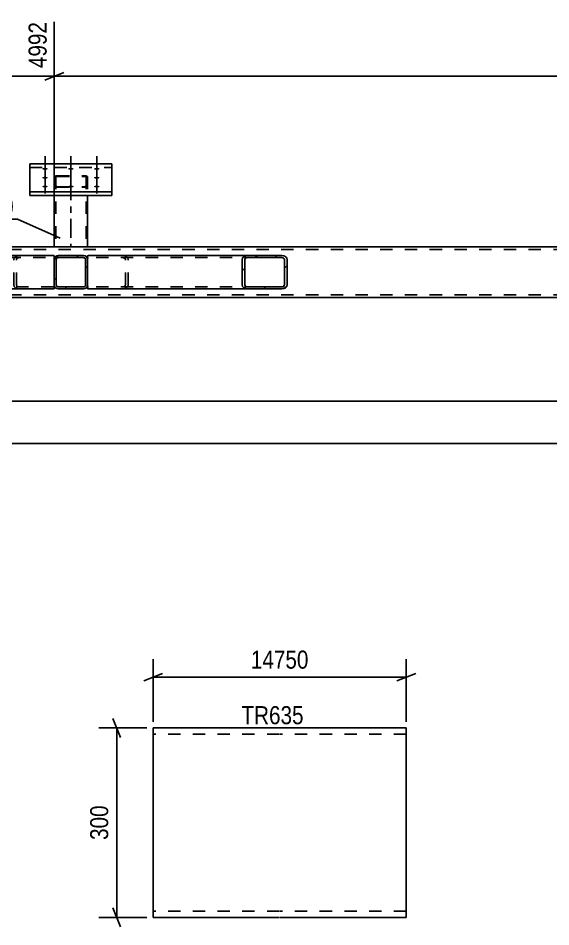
# Model space of a CAD drawing. Header units: millimetres. Extents: x 0 to 841, y 0 to 594.
# Drawn here: x 263.1 to 347.5, y 135.8 to 279.8 of the extents above; entities that cross this region are included whole.
import ezdxf

# ---------------------------------------------------------------- set-up
doc = ezdxf.new("R2010")
doc.units = ezdxf.units.MM
doc.linetypes.add('DXK_LINE_DOT2', pattern=[3.9198, 1.9599, -1.9599])
doc.linetypes.add('DXK_LINE_DOT3', pattern=[5.9187, 2.979, -0.9799, 0.9799, -0.9799])
doc.styles.add('Arial Narrow', font='ARIALN.TTF', dxfattribs={"height": 0.2})

# ---------------------------------------------------------------- blocks, each defined once
blk = doc.blocks.new('Part-122570250-3639 - 3634')
at = {"color": 2, "linetype": 'Continuous'}
for p, q in [((264.92, 256.74), (277.92, 256.74)), ((264.92, 256.74), (264.92, 251.7)), ((277.92, 256.74), (277.92, 251.7)), ((264.92, 252.3), (277.92, 252.3)), ((264.92, 251.7), (277.92, 251.7))]:
    blk.add_line(p, q, dxfattribs=at)
at = {"color": 7, "linetype": 'DXK_LINE_DOT2'}
blk.add_line((264.92, 256.14), (277.92, 256.14), dxfattribs=at)
blk = doc.blocks.new('Part-122570250-3659 - 3634')
at = {"color": 2, "linetype": 'Continuous'}
for p, q in [((632.06, 243.55), (144.12, 243.55)), ((144.12, 235.55), (632.06, 235.55))]:
    blk.add_line(p, q, dxfattribs=at)
at = {"color": 7, "linetype": 'DXK_LINE_DOT2'}
for p, q in [((632.06, 243.15), (144.12, 243.15)), ((632.06, 235.95), (144.12, 235.95))]:
    blk.add_line(p, q, dxfattribs=at)
blk = doc.blocks.new('Part-122570250-3676 - 3634')
at = {"color": 7, "linetype": 'DXK_LINE_DOT2'}
for p, q in [((269.08, 254.81), (268.92, 254.77)), ((269.26, 254.82), (269.08, 254.81)), ((269.26, 254.82), (273.58, 254.82)), ((273.77, 254.81), (273.58, 254.82)), ((273.92, 254.77), (273.77, 254.81)), ((268.82, 254.72), (268.78, 254.66)), ((268.78, 254.66), (268.78, 251.7)), ((268.92, 254.77), (268.82, 254.72)), ((269.02, 254.66), (269.04, 254.69)), ((269.02, 254.66), (269.02, 243.55)), ((269.04, 254.69), (269.09, 254.72)), ((269.09, 254.72), (269.17, 254.73)), ((269.17, 254.73), (269.26, 254.74)), ((269.26, 254.74), (273.58, 254.74)), ((273.58, 254.74), (273.67, 254.73)), ((273.67, 254.73), (273.75, 254.72)), ((273.75, 254.72), (273.8, 254.69)), ((273.8, 254.69), (273.82, 254.66)), ((273.82, 254.66), (273.82, 243.55)), ((274.03, 254.72), (273.92, 254.77)), ((274.06, 254.66), (274.03, 254.72)), ((274.06, 254.66), (274.06, 251.7)), ((268.78, 253.18), (268.82, 253.12)), ((268.82, 253.12), (268.92, 253.06)), ((268.92, 253.06), (269.08, 253.03)), ((269.04, 253.15), (269.02, 253.18)), ((269.09, 253.12), (269.04, 253.15)), ((269.08, 253.03), (269.26, 253.02)), ((269.17, 253.11), (269.09, 253.12)), ((269.26, 253.1), (269.17, 253.11)), ((269.26, 253.1), (273.58, 253.1)), ((269.26, 253.02), (273.58, 253.02)), ((273.67, 253.11), (273.58, 253.1)), ((273.58, 253.02), (273.77, 253.03)), ((273.75, 253.12), (273.67, 253.11)), ((273.8, 253.15), (273.75, 253.12)), ((273.77, 253.03), (273.92, 253.06)), ((273.82, 253.18), (273.8, 253.15)), ((273.92, 253.06), (274.03, 253.12)), ((274.03, 253.12), (274.06, 253.18)), ((274.06, 243.55), (268.78, 243.55))]:
    blk.add_line(p, q, dxfattribs=at)
at = {"color": 7, "linetype": 'DXK_LINE_DOT3'}
blk.add_line((271.42, 253.92), (271.42, 243.55), dxfattribs=at)
at = {"color": 2, "linetype": 'Continuous'}
for p, q in [((268.78, 243.55), (268.78, 251.7)), ((274.06, 251.7), (274.06, 243.55))]:
    blk.add_line(p, q, dxfattribs=at)
blk = doc.blocks.new('Part-122570250-3660 - 3634')
at = {"linetype": 'Continuous'}
h = blk.add_hatch(dxfattribs=at)
h.set_pattern_fill('', scale=0.7, style=0, pattern_type=0)
h.set_pattern_definition([(45, (273.6673, 236.9552), (-1.57154, 1.57154), [])])
h.paths.add_polyline_path([(273.42, 236.91), (273.67, 236.96), (273.87, 237.09), (274.01, 237.3), (274.06, 237.55), (274.06, 241.55), (274.01, 241.79), (273.87, 242), (273.67, 242.14), (273.42, 242.19), (269.42, 242.19), (269.18, 242.14), (268.97, 242), (268.83, 241.79), (268.78, 241.55), (268.78, 237.55), (268.83, 237.3), (268.97, 237.09), (269.18, 236.96), (269.42, 236.91)])
h.paths.add_polyline_path([(269.3, 237.25), (269.2, 237.32), (269.13, 237.42), (269.1, 237.55), (269.1, 241.55), (269.13, 241.67), (269.2, 241.77), (269.3, 241.84), (269.42, 241.87), (273.42, 241.87), (273.54, 241.84), (273.65, 241.77), (273.72, 241.67), (273.74, 241.55), (273.74, 237.55), (273.72, 237.42), (273.65, 237.32), (273.54, 237.25), (273.42, 237.23), (269.42, 237.23)])
at = {"color": 7, "linetype": 'DXK_LINE_DOT2'}
for p, q in [((269.18, 242.14), (269.42, 242.19)), ((269.42, 241.87), (269.3, 241.84)), ((269.42, 242.19), (273.42, 242.19)), ((269.42, 241.87), (273.42, 241.87)), ((273.42, 242.19), (273.67, 242.14)), ((273.54, 241.84), (273.42, 241.87)), ((268.78, 241.55), (268.83, 241.79)), ((268.78, 237.55), (268.78, 241.55)), ((269.13, 241.67), (269.1, 241.55)), ((269.1, 237.55), (269.1, 241.55)), ((273.74, 241.55), (273.72, 241.67)), ((273.74, 237.55), (273.74, 241.55)), ((274.01, 241.79), (274.06, 241.55)), ((274.06, 237.55), (274.06, 241.55)), ((268.83, 237.3), (268.78, 237.55)), ((269.1, 237.55), (269.13, 237.42)), ((273.72, 237.42), (273.74, 237.55)), ((274.06, 237.55), (274.01, 237.3)), ((269.42, 236.91), (269.18, 236.96)), ((269.3, 237.25), (269.42, 237.23)), ((269.42, 237.23), (273.42, 237.23)), ((269.42, 236.91), (273.42, 236.91)), ((273.42, 237.23), (273.54, 237.25)), ((273.67, 236.96), (273.42, 236.91))]:
    blk.add_line(p, q, dxfattribs=at)
at = {"color": 2, "linetype": 'Continuous'}
for p, q in [((269.42, 242.19), (269.18, 242.14)), ((269.3, 241.84), (269.42, 241.87)), ((269.42, 242.19), (273.42, 242.19)), ((269.42, 241.87), (273.42, 241.87)), ((273.67, 242.14), (273.42, 242.19)), ((273.42, 241.87), (273.54, 241.84)), ((268.83, 241.79), (268.78, 241.55)), ((268.78, 237.55), (268.78, 241.55)), ((269.1, 241.55), (269.13, 241.67)), ((269.1, 237.55), (269.1, 241.55)), ((273.72, 241.67), (273.74, 241.55)), ((273.74, 237.55), (273.74, 241.55)), ((274.06, 241.55), (274.01, 241.79)), ((274.06, 237.55), (274.06, 241.55)), ((268.78, 237.55), (268.83, 237.3)), ((269.13, 237.42), (269.1, 237.55)), ((273.74, 237.55), (273.72, 237.42)), ((274.01, 237.3), (274.06, 237.55)), ((269.18, 236.96), (269.42, 236.91)), ((269.42, 237.23), (269.3, 237.25)), ((269.42, 237.23), (273.42, 237.23)), ((269.42, 236.91), (273.42, 236.91)), ((273.54, 237.25), (273.42, 237.23)), ((273.42, 236.91), (273.67, 236.96))]:
    blk.add_line(p, q, dxfattribs=at)
at = {"color": 7, "linetype": 'DXK_LINE_DOT2'}
for centre, radius, start, end in [((269.42, 241.55), 0.64, 112.5, 157.5), ((273.42, 241.55), 0.64, 22.5, 67.5), ((269.42, 241.55), 0.32, 112.5, 157.5), ((273.42, 241.55), 0.32, 22.5, 67.5), ((269.42, 237.55), 0.64, 202.5, 247.5), ((269.42, 237.55), 0.32, 202.5, 247.5), ((273.42, 237.55), 0.32, 292.5, 337.5), ((273.42, 237.55), 0.64, 292.5, 337.5)]:
    blk.add_arc(centre, radius, start, end, dxfattribs=at)
at = {"color": 2, "linetype": 'Continuous'}
for centre, radius, start, end in [((269.42, 241.55), 0.64, 112.5, 157.5), ((273.42, 241.55), 0.64, 22.5, 67.5), ((269.42, 241.55), 0.32, 112.5, 157.5), ((273.42, 241.55), 0.32, 22.5, 67.5), ((269.42, 237.55), 0.64, 202.5, 247.5), ((269.42, 237.55), 0.32, 202.5, 247.5), ((273.42, 237.55), 0.32, 292.5, 337.5), ((273.42, 237.55), 0.64, 292.5, 337.5)]:
    blk.add_arc(centre, radius, start, end, dxfattribs=at)
blk = doc.blocks.new('Part-122570250-3721 - 3634')
at = {"linetype": 'Continuous'}
h = blk.add_hatch(dxfattribs=at)
h.set_pattern_fill('', scale=0.7, style=0, pattern_type=0)
h.set_pattern_definition([(45, (305.1642, 236.9552), (-1.57154, 1.57154), [])])
h.paths.add_polyline_path([(304.83, 236.91), (305.16, 236.96), (305.45, 237.09), (305.63, 237.3), (305.7, 237.55), (305.7, 241.55), (305.63, 241.79), (305.45, 242), (305.16, 242.14), (304.83, 242.19), (299.41, 242.19), (299.08, 242.14), (298.8, 242), (298.61, 241.79), (298.55, 241.55), (298.55, 237.55), (298.61, 237.3), (298.8, 237.09), (299.08, 236.96), (299.41, 236.91)])
h.paths.add_polyline_path([(299.25, 237.25), (299.11, 237.32), (299.01, 237.42), (298.98, 237.55), (298.98, 241.55), (299.01, 241.67), (299.11, 241.77), (299.25, 241.84), (299.41, 241.87), (304.83, 241.87), (305, 241.84), (305.14, 241.77), (305.23, 241.67), (305.27, 241.55), (305.27, 237.55), (305.23, 237.42), (305.14, 237.32), (305, 237.25), (304.83, 237.23), (299.41, 237.23)])
at = {"color": 2, "linetype": 'Continuous'}
for p, q in [((274.06, 242.17), (274.2, 242.19)), ((274.06, 242.17), (274.06, 241.55)), ((299.41, 242.19), (274.2, 242.19)), ((299.41, 242.19), (299.08, 242.14)), ((299.25, 241.84), (299.41, 241.87)), ((299.41, 242.19), (304.83, 242.19)), ((299.41, 241.87), (304.83, 241.87)), ((305.16, 242.14), (304.83, 242.19)), ((304.83, 241.87), (305, 241.84)), ((298.61, 241.79), (298.55, 241.55)), ((298.55, 237.55), (298.55, 241.55)), ((298.98, 241.55), (299.01, 241.67)), ((298.98, 237.55), (298.98, 241.55)), ((305.23, 241.67), (305.27, 241.55)), ((305.27, 237.55), (305.27, 241.55)), ((305.7, 241.55), (305.63, 241.79)), ((305.7, 237.55), (305.7, 241.55)), ((274.06, 236.96), (274.06, 237.55)), ((298.55, 237.55), (298.61, 237.3)), ((299.01, 237.42), (298.98, 237.55)), ((305.27, 237.55), (305.23, 237.42)), ((305.63, 237.3), (305.7, 237.55)), ((274.06, 236.93), (274.06, 236.96)), ((274.2, 236.91), (274.06, 236.93)), ((299.41, 236.91), (274.2, 236.91)), ((299.08, 236.96), (299.41, 236.91)), ((299.41, 237.23), (299.25, 237.25)), ((299.41, 237.23), (304.83, 237.23)), ((299.41, 236.91), (304.83, 236.91)), ((305, 237.25), (304.83, 237.23)), ((304.83, 236.91), (305.16, 236.96))]:
    blk.add_line(p, q, dxfattribs=at)
at = {"color": 7, "linetype": 'DXK_LINE_DOT2'}
for p, q in [((274.06, 241.85), (274.06, 242.17)), ((274.2, 241.87), (274.06, 241.85)), ((304.83, 241.87), (274.2, 241.87)), ((279.62, 242.19), (279.95, 242.14)), ((279.78, 241.84), (279.62, 241.87)), ((304.83, 242.19), (299.41, 242.19)), ((274.06, 237.09), (274.06, 241.55)), ((280.05, 241.55), (280.02, 241.67)), ((280.05, 237.55), (280.05, 241.55)), ((280.42, 241.79), (280.49, 241.55)), ((280.49, 237.55), (280.49, 241.55)), ((280.02, 237.42), (280.05, 237.55)), ((280.49, 237.55), (280.42, 237.3)), ((274.2, 237.23), (274.06, 237.25)), ((304.83, 237.23), (274.2, 237.23)), ((279.62, 237.23), (279.78, 237.25)), ((279.95, 236.96), (279.62, 236.91)), ((304.83, 236.91), (299.41, 236.91))]:
    blk.add_line(p, q, dxfattribs=at)
for centre, radius, start, end in [((279.75, 241.37), 0.792, 31.9778, 75.166), ((279.68, 241.46), 0.396, 31.9778, 75.166), ((279.68, 237.63), 0.396, 284.834, 328.0222), ((279.75, 237.72), 0.792, 284.834, 328.0222)]:
    blk.add_arc(centre, radius, start, end, dxfattribs=at)
at = {"color": 2, "linetype": 'Continuous'}
for centre, radius, start, end in [((299.28, 241.37), 0.792, 104.8339, 148.0221), ((304.96, 241.37), 0.792, 31.9779, 75.1661), ((299.35, 241.46), 0.396, 104.8339, 148.0221), ((304.9, 241.46), 0.396, 31.9779, 75.1661), ((299.28, 237.72), 0.792, 211.9779, 255.1661), ((299.35, 237.63), 0.396, 211.9779, 255.1661), ((304.9, 237.63), 0.396, 284.8339, 328.0221), ((304.96, 237.72), 0.792, 284.8339, 328.0221)]:
    blk.add_arc(centre, radius, start, end, dxfattribs=at)
blk = doc.blocks.new('Bolt-122570250-3732 - 3634')
at = {"linetype": 'Continuous'}
for points in [[(267.32, 255.77), (267.23, 255.78), (267.14, 255.79), (267.06, 255.8), (266.99, 255.82), (266.94, 255.85), (266.9, 255.88), (266.88, 255.91), (266.88, 255.94), (266.9, 255.97), (266.94, 256), (266.99, 256.02), (267.06, 256.05), (267.14, 256.06), (267.23, 256.07), (267.32, 256.07), (267.41, 256.07), (267.5, 256.06), (267.58, 256.05), (267.65, 256.02), (267.7, 256), (267.74, 255.97), (267.76, 255.94), (267.76, 255.91), (267.74, 255.88), (267.7, 255.85), (267.65, 255.82), (267.58, 255.8), (267.5, 255.79), (267.41, 255.78)], [(271.42, 255.77), (271.33, 255.78), (271.24, 255.79), (271.16, 255.8), (271.09, 255.82), (271.04, 255.85), (271, 255.88), (270.98, 255.91), (270.98, 255.94), (271, 255.97), (271.04, 256), (271.09, 256.02), (271.16, 256.05), (271.24, 256.06), (271.33, 256.07), (271.42, 256.07), (271.51, 256.07), (271.6, 256.06), (271.68, 256.05), (271.75, 256.02), (271.8, 256), (271.84, 255.97), (271.86, 255.94), (271.86, 255.91), (271.84, 255.88), (271.8, 255.85), (271.75, 255.82), (271.68, 255.8), (271.6, 255.79), (271.51, 255.78)], [(275.52, 255.77), (275.43, 255.78), (275.34, 255.79), (275.26, 255.8), (275.19, 255.82), (275.14, 255.85), (275.1, 255.88), (275.08, 255.91), (275.08, 255.94), (275.1, 255.97), (275.14, 256), (275.19, 256.02), (275.26, 256.05), (275.34, 256.06), (275.43, 256.07), (275.52, 256.07), (275.61, 256.07), (275.7, 256.06), (275.78, 256.05), (275.85, 256.02), (275.9, 256), (275.94, 255.97), (275.96, 255.94), (275.96, 255.91), (275.94, 255.88), (275.9, 255.85), (275.85, 255.82), (275.78, 255.8), (275.7, 255.79), (275.61, 255.78)], [(267.32, 254.37), (267.23, 254.37), (267.14, 254.38), (267.06, 254.4), (266.99, 254.42), (266.94, 254.45), (266.9, 254.47), (266.88, 254.51), (266.88, 254.54), (266.9, 254.57), (266.94, 254.6), (266.99, 254.62), (267.06, 254.64), (267.14, 254.66), (267.23, 254.67), (267.32, 254.67), (267.41, 254.67), (267.5, 254.66), (267.58, 254.64), (267.65, 254.62), (267.7, 254.6), (267.74, 254.57), (267.76, 254.54), (267.76, 254.51), (267.74, 254.47), (267.7, 254.45), (267.65, 254.42), (267.58, 254.4), (267.5, 254.38), (267.41, 254.37)], [(275.52, 254.37), (275.43, 254.37), (275.34, 254.38), (275.26, 254.4), (275.19, 254.42), (275.14, 254.45), (275.1, 254.47), (275.08, 254.51), (275.08, 254.54), (275.1, 254.57), (275.14, 254.6), (275.19, 254.62), (275.26, 254.64), (275.34, 254.66), (275.43, 254.67), (275.52, 254.67), (275.61, 254.67), (275.7, 254.66), (275.78, 254.64), (275.85, 254.62), (275.9, 254.6), (275.94, 254.57), (275.96, 254.54), (275.96, 254.51), (275.94, 254.47), (275.9, 254.45), (275.85, 254.42), (275.78, 254.4), (275.7, 254.38), (275.61, 254.37)], [(267.32, 252.97), (267.23, 252.97), (267.14, 252.98), (267.06, 253), (266.99, 253.02), (266.94, 253.04), (266.9, 253.07), (266.88, 253.1), (266.88, 253.13), (266.9, 253.17), (266.94, 253.19), (266.99, 253.22), (267.06, 253.24), (267.14, 253.26), (267.23, 253.27), (267.32, 253.27), (267.41, 253.27), (267.5, 253.26), (267.58, 253.24), (267.65, 253.22), (267.7, 253.19), (267.74, 253.17), (267.76, 253.13), (267.76, 253.1), (267.74, 253.07), (267.7, 253.04), (267.65, 253.02), (267.58, 253), (267.5, 252.98), (267.41, 252.97)], [(271.42, 252.97), (271.33, 252.97), (271.24, 252.98), (271.16, 253), (271.09, 253.02), (271.04, 253.04), (271, 253.07), (270.98, 253.1), (270.98, 253.13), (271, 253.17), (271.04, 253.19), (271.09, 253.22), (271.16, 253.24), (271.24, 253.26), (271.33, 253.27), (271.42, 253.27), (271.51, 253.27), (271.6, 253.26), (271.68, 253.24), (271.75, 253.22), (271.8, 253.19), (271.84, 253.17), (271.86, 253.13), (271.86, 253.1), (271.84, 253.07), (271.8, 253.04), (271.75, 253.02), (271.68, 253), (271.6, 252.98), (271.51, 252.97)], [(275.52, 252.97), (275.43, 252.97), (275.34, 252.98), (275.26, 253), (275.19, 253.02), (275.14, 253.04), (275.1, 253.07), (275.08, 253.1), (275.08, 253.13), (275.1, 253.17), (275.14, 253.19), (275.19, 253.22), (275.26, 253.24), (275.34, 253.26), (275.43, 253.27), (275.52, 253.27), (275.61, 253.27), (275.7, 253.26), (275.78, 253.24), (275.85, 253.22), (275.9, 253.19), (275.94, 253.17), (275.96, 253.13), (275.96, 253.1), (275.94, 253.07), (275.9, 253.04), (275.85, 253.02), (275.78, 253), (275.7, 252.98), (275.61, 252.97)]]:
    blk.add_hatch(color=1, dxfattribs=at).paths.add_polyline_path(points)
at = {"color": 1, "linetype": 'Continuous'}
for p, q in [((267.32, 254.83), (267.32, 257.95)), ((271.42, 254.83), (271.42, 257.95)), ((275.52, 254.83), (275.52, 257.95)), ((267.32, 253.43), (267.32, 256.55)), ((275.52, 253.43), (275.52, 256.55)), ((267.32, 252.03), (267.32, 255.15)), ((271.42, 252.03), (271.42, 255.15)), ((275.52, 252.03), (275.52, 255.15))]:
    blk.add_line(p, q, dxfattribs=at)
blk = doc.blocks.new('Part-122570250-3778 - 3634')
at = {"linetype": 'Continuous'}
h = blk.add_hatch(dxfattribs=at)
h.set_pattern_fill('', scale=0.7, style=0, pattern_type=0)
h.set_pattern_definition([(45, (243.7643, 236.9552), (-1.57154, 1.57154), [])])
h.paths.add_polyline_path([(243.43, 236.91), (243.76, 236.96), (244.05, 237.09), (244.23, 237.3), (244.3, 237.55), (244.3, 241.55), (244.23, 241.79), (244.05, 242), (243.76, 242.14), (243.43, 242.19), (238.01, 242.19), (237.68, 242.14), (237.4, 242), (237.21, 241.79), (237.15, 241.55), (237.15, 237.55), (237.21, 237.3), (237.4, 237.09), (237.68, 236.96), (238.01, 236.91)])
h.paths.add_polyline_path([(237.85, 237.25), (237.71, 237.32), (237.61, 237.42), (237.58, 237.55), (237.58, 241.55), (237.61, 241.67), (237.71, 241.77), (237.85, 241.84), (238.01, 241.87), (243.43, 241.87), (243.6, 241.84), (243.74, 241.77), (243.83, 241.67), (243.87, 241.55), (243.87, 237.55), (243.83, 237.42), (243.74, 237.32), (243.6, 237.25), (243.43, 237.23), (238.01, 237.23)])
at = {"color": 2, "linetype": 'Continuous'}
for p, q in [((238.01, 242.19), (237.68, 242.14)), ((237.85, 241.84), (238.01, 241.87)), ((238.01, 242.19), (243.43, 242.19)), ((238.01, 241.87), (243.43, 241.87)), ((268.65, 242.19), (243.43, 242.19)), ((243.76, 242.14), (243.43, 242.19)), ((243.43, 241.87), (243.6, 241.84)), ((268.65, 242.19), (268.78, 242.17)), ((268.78, 242.17), (268.78, 242.14)), ((268.78, 242.14), (268.78, 242)), ((268.78, 242), (268.78, 241.55)), ((237.21, 241.79), (237.15, 241.55)), ((237.15, 237.55), (237.15, 241.55)), ((237.58, 241.55), (237.61, 241.67)), ((237.58, 237.55), (237.58, 241.55)), ((243.83, 241.67), (243.87, 241.55)), ((243.87, 237.55), (243.87, 241.55)), ((244.3, 241.55), (244.23, 241.79)), ((244.3, 237.55), (244.3, 241.55)), ((237.15, 237.55), (237.21, 237.3)), ((237.61, 237.42), (237.58, 237.55)), ((243.87, 237.55), (243.83, 237.42)), ((244.23, 237.3), (244.3, 237.55)), ((268.78, 236.93), (268.78, 237.55)), ((237.68, 236.96), (238.01, 236.91)), ((238.01, 237.23), (237.85, 237.25)), ((238.01, 237.23), (243.43, 237.23)), ((238.01, 236.91), (243.43, 236.91)), ((243.6, 237.25), (243.43, 237.23)), ((243.43, 236.91), (243.76, 236.96)), ((268.65, 236.91), (243.43, 236.91)), ((268.65, 236.91), (268.78, 236.93))]:
    blk.add_line(p, q, dxfattribs=at)
at = {"color": 7, "linetype": 'DXK_LINE_DOT2'}
for p, q in [((243.43, 242.19), (238.01, 242.19)), ((238.01, 241.87), (268.65, 241.87)), ((262.89, 242.14), (263.23, 242.19)), ((263.23, 241.87), (263.06, 241.84)), ((268.65, 241.87), (268.78, 241.85)), ((268.78, 242), (268.78, 241.85)), ((262.36, 241.55), (262.43, 241.79)), ((262.36, 237.55), (262.36, 241.55)), ((262.83, 241.67), (262.79, 241.55)), ((262.79, 237.55), (262.79, 241.55)), ((268.78, 237.55), (268.78, 241.79)), ((262.43, 237.3), (262.36, 237.55)), ((262.79, 237.55), (262.83, 237.42)), ((268.65, 237.23), (238.01, 237.23)), ((243.43, 236.91), (238.01, 236.91)), ((263.23, 236.91), (262.89, 236.96)), ((263.06, 237.25), (263.23, 237.23)), ((268.65, 237.23), (268.78, 237.25))]:
    blk.add_line(p, q, dxfattribs=at)
at = {"color": 2, "linetype": 'Continuous'}
for centre, radius, start, end in [((237.88, 241.37), 0.792, 104.8339, 148.0221), ((243.56, 241.37), 0.792, 31.9779, 75.1661), ((237.95, 241.46), 0.396, 104.8339, 148.0221), ((243.5, 241.46), 0.396, 31.9779, 75.1661), ((237.88, 237.72), 0.792, 211.9779, 255.1661), ((237.95, 237.63), 0.396, 211.9779, 255.1661), ((243.5, 237.63), 0.396, 284.8339, 328.0221), ((243.56, 237.72), 0.792, 284.8339, 328.0221)]:
    blk.add_arc(centre, radius, start, end, dxfattribs=at)
at = {"color": 7, "linetype": 'DXK_LINE_DOT2'}
for centre, radius, start, end in [((263.1, 241.37), 0.792, 104.8338, 148.0219), ((263.16, 241.46), 0.396, 104.8338, 148.0219), ((263.1, 237.72), 0.792, 211.9781, 255.1662), ((263.16, 237.63), 0.396, 211.9781, 255.1662)]:
    blk.add_arc(centre, radius, start, end, dxfattribs=at)
blk = doc.blocks.new('Part-122570250-4869 - 4861')
at = {"color": 2, "linetype": 'Continuous'}
for p, q in [((284.46, 167.34), (284.46, 165.34)), ((284.46, 167.34), (304.46, 167.34)), ((304.56, 167.34), (324.56, 167.34)), ((324.56, 167.34), (324.56, 165.34)), ((284.46, 165.34), (284.46, 139.34)), ((324.56, 165.34), (324.56, 139.34)), ((284.46, 137.34), (284.46, 139.34)), ((324.56, 137.34), (324.56, 139.34)), ((304.46, 137.34), (284.46, 137.34)), ((324.56, 137.34), (304.56, 137.34))]:
    blk.add_line(p, q, dxfattribs=at)
at = {"color": 7, "linetype": 'DXK_LINE_DOT2'}
for p, q in [((304.46, 166.34), (284.46, 166.34)), ((284.46, 166.05), (284.46, 165.34)), ((324.56, 166.34), (304.56, 166.34)), ((284.46, 138.34), (284.46, 138.42)), ((284.46, 138.34), (284.46, 138.42)), ((304.46, 138.34), (284.46, 138.34)), ((324.56, 138.34), (304.56, 138.34)), ((324.56, 138.34), (324.56, 139.34)), ((324.56, 138.42), (324.56, 138.34)), ((324.56, 137.49), (324.56, 137.34))]:
    blk.add_line(p, q, dxfattribs=at)
blk = doc.blocks.new('StraightDimension-122570250-3788 - 3634')
at = {"color": 7, "linetype": 'Continuous'}
blk.add_line((130.22, 212.43), (645.96, 212.43), dxfattribs=at)
blk = doc.blocks.new('StraightDimension-122570250-3816 - 3634')
at = {"color": 7, "linetype": 'Continuous'}
blk.add_line((131.22, 219.12), (644.96, 219.12), dxfattribs=at)
blk = doc.blocks.new('StraightDimension-122570250-3858 - 3634')
at = {"color": 7, "linetype": 'Continuous'}
for p, q in [((268.78, 244.55), (268.78, 279.2)), ((270.28, 271.19), (267.28, 269.99)), ((268.78, 270.59), (502.12, 270.59))]:
    blk.add_line(p, q, dxfattribs=at)
blk = doc.blocks.new('StraightDimension-122570250-3878 - 3634')
at = {"color": 7, "linetype": 'Continuous'}
for p, q in [((268.78, 244.55), (268.78, 279.2)), ((131.22, 244.55), (131.22, 273.71)), ((132.72, 271.19), (129.72, 269.99)), ((267.28, 269.99), (270.28, 271.19)), ((131.22, 270.59), (268.78, 270.59))]:
    blk.add_line(p, q, dxfattribs=at)
at = {"color": 0}
blk.add_wipeout([(204.25, 271.34), (204.25, 275.54), (195.74, 275.54), (195.74, 271.34)], dxfattribs=at)
at = {"color": 3, "style": 'Arial Narrow'}
blk.add_text('4992', height=2.863, dxfattribs=at).set_placement((196.34, 271.94))
at = {"color": 0, "linetype": 'Continuous'}
for points in [[(268.18, 279.8), (263.98, 279.8), (263.98, 271.29), (268.18, 271.29)], [(130.62, 274.31), (126.42, 274.31), (126.42, 271.29), (130.62, 271.29)]]:
    blk.add_wipeout(points, dxfattribs=at)
at = {"color": 3, "linetype": 'Continuous', "style": 'Arial Narrow'}
for s, height, p in [('4992', 2.863, (267.58, 271.89)), ('0', 2.86, (130.02, 271.89))]:
    blk.add_text(s, height=height, rotation=90.0002, dxfattribs=at).set_placement(p)
blk = doc.blocks.new('StraightDimension-122570250-9445 - 4861')
at = {"color": 7, "linetype": 'Continuous'}
for p, q in [((279.29, 165.84), (278.09, 168.84)), ((283.46, 167.34), (275.84, 167.34)), ((278.69, 137.34), (278.69, 167.34)), ((278.09, 138.84), (279.29, 135.84)), ((283.46, 137.34), (275.84, 137.34))]:
    blk.add_line(p, q, dxfattribs=at)
at = {"color": 0}
blk.add_wipeout([(277.94, 155.68), (273.74, 155.68), (273.74, 149), (277.94, 149)], dxfattribs=at)
at = {"color": 3, "style": 'Arial Narrow'}
blk.add_text('300', height=2.863, rotation=90.0002, dxfattribs=at).set_placement((277.34, 149.6))
blk = doc.blocks.new('StraightDimension-122570250-4872 - 4861')
at = {"color": 7, "linetype": 'Continuous'}
for p, q in [((284.46, 168.34), (284.46, 178.24)), ((324.56, 168.34), (324.56, 178.24)), ((285.96, 175.99), (282.96, 174.79)), ((323.06, 174.79), (326.06, 175.99)), ((284.46, 175.39), (324.56, 175.39))]:
    blk.add_line(p, q, dxfattribs=at)
at = {"color": 0}
blk.add_wipeout([(309.68, 176.14), (309.68, 180.34), (299.34, 180.34), (299.34, 176.14)], dxfattribs=at)
at = {"color": 3, "style": 'Arial Narrow'}
blk.add_text('14750', height=2.863, dxfattribs=at).set_placement((299.94, 176.74))
blk = doc.blocks.new('Mark-122570250-3672 - 3634')
at = {"color": 0}
blk.add_wipeout([(262.38, 248.54), (262.38, 251.54), (252.33, 251.54), (252.33, 248.54)], dxfattribs=at)
blk.add_wipeout([(262.38, 248.54), (262.38, 251.54), (252.33, 251.54), (252.33, 248.54)], dxfattribs=at)
at = {"color": 30, "linetype": 'Continuous'}
for p in [(251.73, 247.94), (269.7, 244.96)]:
    blk.add_line(p, (262.98, 247.94), dxfattribs=at)
at = {"color": 3, "style": 'Arial Narrow'}
blk.add_text('BC130', height=2.863, dxfattribs=at).set_placement((252.33, 248.54))
blk = doc.blocks.new('Mark-122570250-4865 - 4861')
at = {"color": 0}
blk.add_wipeout([(308.32, 167.94), (308.32, 170.94), (298.45, 170.94), (298.45, 167.94)], dxfattribs=at)
blk.add_wipeout([(308.32, 167.94), (308.32, 170.94), (298.45, 170.94), (298.45, 167.94)], dxfattribs=at)
at = {"color": 30, "linetype": 'Continuous'}
blk.add_line((297.85, 167.34), (308.92, 167.34), dxfattribs=at)
at = {"color": 3, "style": 'Arial Narrow'}
blk.add_text('TR635', height=2.863, dxfattribs=at).set_placement((298.45, 167.94))

msp = doc.modelspace()

# ---------------------------------------------------------------- block references
for name in ['Bolt-122570250-3732 - 3634', 'Part-122570250-3639 - 3634', 'Part-122570250-3676 - 3634', 'Part-122570250-3659 - 3634', 'Part-122570250-3778 - 3634', 'Part-122570250-3660 - 3634', 'Part-122570250-3721 - 3634', 'StraightDimension-122570250-9445 - 4861', 'Part-122570250-4869 - 4861']:
    msp.add_blockref(name, (0, 0))

# ---------------------------------------------------------------- next in the draw order: block references
for name in ['StraightDimension-122570250-3858 - 3634', 'StraightDimension-122570250-3788 - 3634', 'StraightDimension-122570250-4872 - 4861']:
    msp.add_blockref(name, (0, 0))

# ---------------------------------------------------------------- next in the draw order: block references
for name in ['StraightDimension-122570250-3878 - 3634', 'StraightDimension-122570250-3816 - 3634', 'Mark-122570250-4865 - 4861']:
    msp.add_blockref(name, (0, 0))

# ---------------------------------------------------------------- next in the draw order: block references
msp.add_blockref('Mark-122570250-3672 - 3634', (0, 0))

doc.saveas('drawing.dxf')
